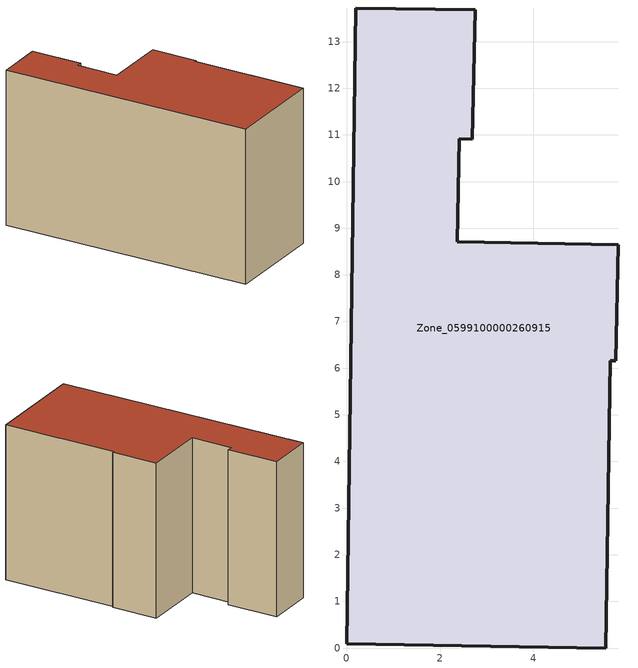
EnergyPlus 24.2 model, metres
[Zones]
Zone_0599100000260915
 floor ground (C_G): 2.41,10.92 2.37,8.71 5.82,8.64 5.77,6.16 5.65,6.16 5.55,0 0,0.09 0.19,13.72 2.75,13.68 2.69,10.91 z0
 wall outside (C_F): 0.19,13.72 0,0.09 5.55,0 5.65,6.16 5.77,6.16 5.82,8.64 2.37,8.71 2.41,10.92 2.69,10.91 2.75,13.68 0.19,13.72 z0:8.39
 roof outside (C_R): 2.69,10.91 2.75,13.68 0.19,13.72 0,0.09 5.55,0 5.65,6.16 5.77,6.16 5.82,8.64 2.37,8.71 2.41,10.92 z8.39
[BUILDING]
Pand.0599100000260915: North Axis=0; Terrain=City; Loads Convergence Tolerance Value=0.04; Temperature Convergence Tolerance Value=0.4; Solar Distribution=FullExterior; Maximum Number of Warmup Days=25; Minimum Number of Warmup Days=1
[Site:Location]
Rotterdam.The.Hague.AP_ZH_NLD Design_Conditions: Latitude=51.96; Longitude=4.45; Time Zone=1; Elevation=-4.5
[SITE:GROUNDTEMPERATURE:BUILDINGSURFACE]
18, 18, 18, 18, 18, 18, 18, 18, 18, 18, 18, 18
[MATERIAL] Thermal Absorptance=0.9; Solar Absorptance=0.7; Visible Absorptance=0.7
Name | Roughness | Thickness | Conductivity | Density | Specific Heat
G.TI.1975-1991 | MediumSmooth | 0.15 | 0.288461 | 540 | 1210
F.TI.1975-1991 | Rough | 0.3 | 0.230769 | 1920 | 840
R.TI.1975-1991 | MediumRough | 0.2 | 0.153846 | 1500 | 1000
[CONSTRUCTION]
C_G: G.TI.1975-1991
C_F: F.TI.1975-1991
C_R: R.TI.1975-1991
[ZONE]
Zone_0599100000260915: Type=1; Multiplier=1; Ceiling Height=Autocalculate; Volume=Autocalculate; Floor Area=autocalculate; Part of Total Floor Area=Yes
[ZONEINFILTRATION:DESIGNFLOWRATE]
Infil_Zone_0599100000260915: Zone or ZoneList or Space or SpaceList=Zone_0599100000260915; Schedule=AlwaysOn; Design Flow Rate Calculation Method=Flow/Area; Flow Rate per Floor Area=0.003; Constant Term Coefficient=1; Temperature Term Coefficient=0; Velocity Term Coefficient=0; Velocity Squared Term Coefficient=0
[HVACTEMPLATE:ZONE:IDEALLOADSAIRSYSTEM]
Zone_0599100000260915: Maximum Heating Supply Air Temperature=50; Minimum Cooling Supply Air Temperature=13; Maximum Heating Supply Air Humidity Ratio=0.0156; Minimum Cooling Supply Air Humidity Ratio=0.0077; Heating Limit=NoLimit; Cooling Limit=NoLimit; Dehumidification Control Type=ConstantSensibleHeatRatio; Cooling Sensible Heat Ratio=0.7; Dehumidification Setpoint=60; Humidification Control Type=None; Humidification Setpoint=30; Outdoor Air Method=None; Outdoor Air Flow Rate per Person=0.00944; Outdoor Air Flow Rate per Zone Floor Area=0; Outdoor Air Flow Rate per Zone=0; Demand Controlled Ventilation Type=None; Outdoor Air Economizer Type=NoEconomizer; Heat Recovery Type=None; Sensible Heat Recovery Effectiveness=0.7; Latent Heat Recovery Effectiveness=0.65
[ZONECONTROL:THERMOSTAT]
ThermostatControl_Zone_0599100000260915: Zone or ZoneList=Zone_0599100000260915; Control Type Schedule=DualSetpointControlType; Control 1=Thermostat_Zone_0599100000260915; Temperature Difference Between Cutout And Setpoint=0
[THERMOSTATSETPOINT:DUALSETPOINT]
Thermostat_Zone_0599100000260915: Heating Setpoint Temperature Schedule=HeatingSetpoint_Zone_0599100000260915; Cooling Setpoint Temperature Schedule=CoolingSetpoint_Zone_0599100000260915
[SCHEDULE:COMPACT]
HeatingSetpoint_Zone_0599100000260915: Through: 12/31, For: AllDays, Until: 24:00, 21
CoolingSetpoint_Zone_0599100000260915: Through: 12/31, For: AllDays, Until: 24:00, 24
DualSetpointControlType: Through: 12/31, For: AllDays, Until: 24:00, 4
AlwaysOn: Through: 12/31, For: AllDays, Until: 24:00, 1
